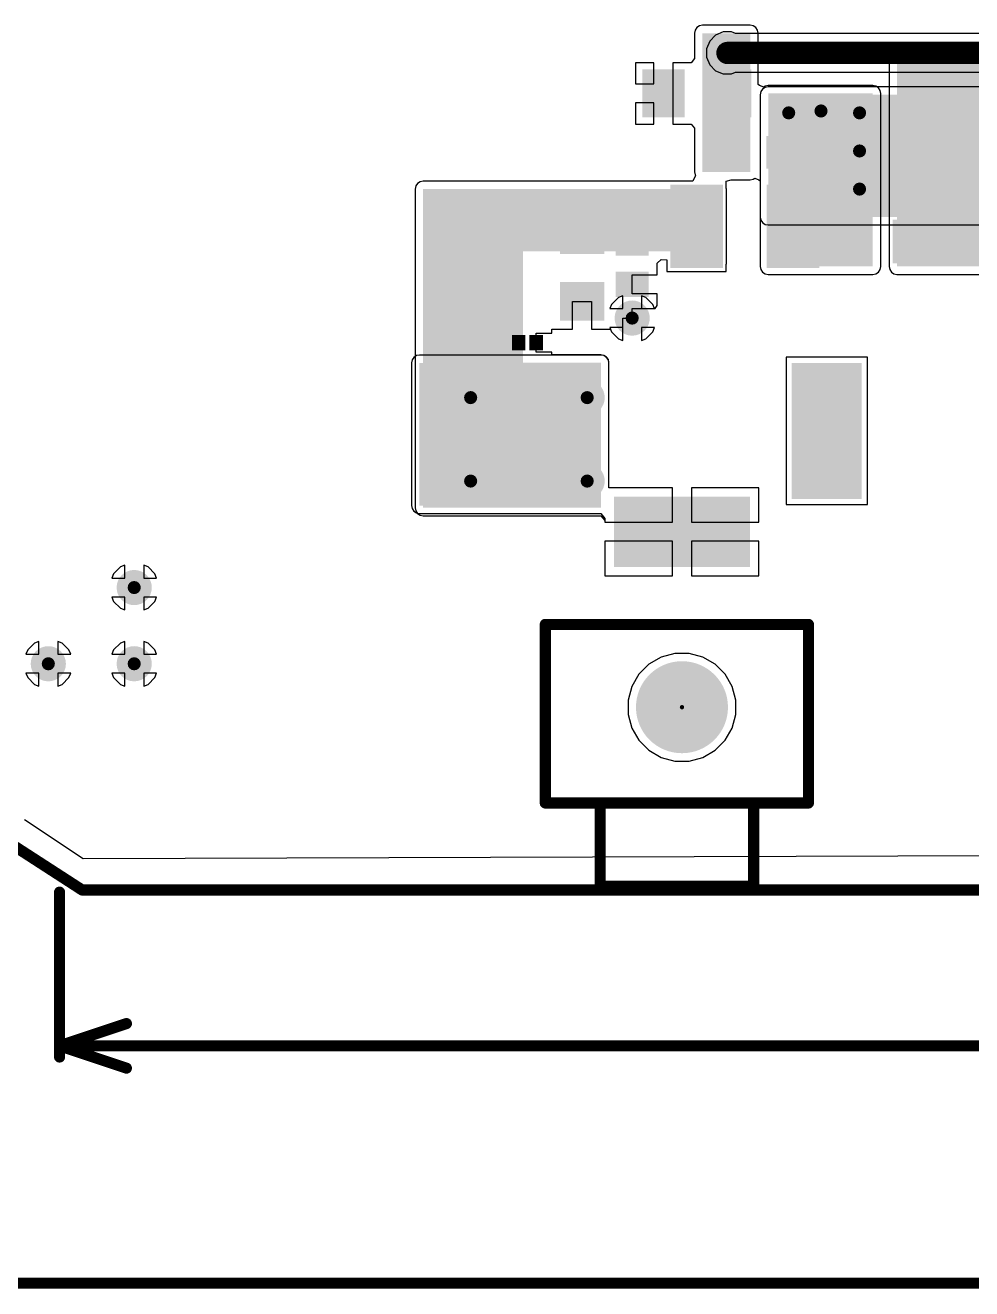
# Model space of a CAD drawing. Header units: millimetres. Extents: x -0.2 to 3.71, y -0.88 to 2.79.
# Drawn here: x 0.256 to 1.106, y -0.85 to 0.284 of the extents above; entities that cross this region are included whole.
import ezdxf

# ---------------------------------------------------------------- set-up
doc = ezdxf.new("R2010")
doc.units = ezdxf.units.MM
doc.header["$MEASUREMENT"] = 0
for name, color, linetype in [('BottomLayer', 5, 'Continuous'), ('BottomPaste', 16, 'Continuous'), ('BottomSolder', 6, 'Continuous'), ('Mechanical1', 6, 'Continuous'), ('Mechanical2', 216, 'Continuous'), ('MultiLayer', 9, 'Continuous'), ('PadHoleLayer', 156, 'Continuous'), ('TopLayer', 1, 'Continuous'), ('TopSolder', 216, 'Continuous'), ('ViaHoleLayer', 16, 'Continuous')]:
    doc.layers.add(name, color=color, linetype=linetype)

# ---------------------------------------------------------------- blocks, each defined once
blk = doc.blocks.new('R___0603_B_21')
at = {"layer": 'BottomLayer'}
for points in [[(-0.045, -0.0175), (-0.045, 0.0175), (-0.015, 0.0175), (-0.015, -0.0175)], [(0.015, -0.0175), (0.015, 0.0175), (0.045, 0.0175), (0.045, -0.0175)]]:
    blk.add_hatch(color=5, dxfattribs=at).paths.add_polyline_path(points)
at = {"layer": 'BottomPaste'}
for points in [[(-0.045, -0.0175), (-0.045, 0.0175), (-0.015, 0.0175), (-0.015, -0.0175)], [(0.015, -0.0175), (0.015, 0.0175), (0.045, 0.0175), (0.045, -0.0175)]]:
    blk.add_hatch(color=16, dxfattribs=at).paths.add_polyline_path(points)
at = {"layer": 'BottomSolder'}
for points in [[(-0.049, -0.0215), (-0.049, 0.0215), (-0.011, 0.0215), (-0.011, -0.0215)], [(0.011, -0.0215), (0.011, 0.0215), (0.049, 0.0215), (0.049, -0.0215)]]:
    blk.add_hatch(color=6, dxfattribs=at).paths.add_polyline_path(points)
blk = doc.blocks.new('R___0402_B_23')
at = {"layer": 'BottomLayer'}
for points in [[(-0.0095, 0.0125), (-0.0095, -0.0125), (-0.0275, -0.0125), (-0.0275, 0.0125)], [(0.0275, 0.0125), (0.0275, -0.0125), (0.0095, -0.0125), (0.0095, 0.0125)]]:
    blk.add_hatch(color=5, dxfattribs=at).paths.add_polyline_path(points)
at = {"layer": 'BottomPaste'}
for points in [[(-0.0095, 0.0125), (-0.0095, -0.0125), (-0.0275, -0.0125), (-0.0275, 0.0125)], [(0.0275, 0.0125), (0.0275, -0.0125), (0.0095, -0.0125), (0.0095, 0.0125)]]:
    blk.add_hatch(color=16, dxfattribs=at).paths.add_polyline_path(points)
at = {"layer": 'BottomSolder'}
for points in [[(-0.0073, 0.0147), (-0.0073, -0.0147), (-0.0297, -0.0147), (-0.0297, 0.0147)], [(0.0297, 0.0147), (0.0297, -0.0147), (0.0073, -0.0147), (0.0073, 0.0147)]]:
    blk.add_hatch(color=6, dxfattribs=at).paths.add_polyline_path(points)
blk = doc.blocks.new('DC_0360_2_5_B_37')
at = {"layer": 'BottomLayer'}
for points in [[(0.0315, 0.1004), (0.0315, 0.1594), (0.1496, 0.1594), (0.1496, 0.1004)], [(-0.0295, 0.0591), (0.0295, 0.0591), (0.0295, -0.0591), (-0.0295, -0.0591)], [(0.1496, -0.1004), (0.1496, -0.1594), (0.0315, -0.1594), (0.0315, -0.1004)]]:
    blk.add_hatch(color=5, dxfattribs=at).paths.add_polyline_path(points)
at = {"layer": 'BottomSolder'}
for points in [[(0.0295, 0.0984), (0.0295, 0.1614), (0.1516, 0.1614), (0.1516, 0.0984)], [(-0.0315, 0.061), (0.0315, 0.061), (0.0315, -0.061), (-0.0315, -0.061)], [(0.1516, -0.0984), (0.1516, -0.1614), (0.0295, -0.1614), (0.0295, -0.0984)]]:
    blk.add_hatch(color=6, dxfattribs=at).paths.add_polyline_path(points)
h = blk.add_hatch(color=6, dxfattribs=at)
edge = h.paths.add_edge_path()
edge.add_arc((-0.1575, 0), 0.00197, 0, 360)
at = {"layer": 'MultiLayer'}
for points in [[(0.0315, 0.1004), (0.0315, 0.1594), (0.1496, 0.1594), (0.1496, 0.1004)], [(-0.0295, 0.0591), (0.0295, 0.0591), (0.0295, -0.0591), (-0.0295, -0.0591)], [(0.1496, -0.1004), (0.1496, -0.1594), (0.0315, -0.1594), (0.0315, -0.1004)]]:
    blk.add_hatch(color=9, dxfattribs=at).paths.add_polyline_path(points)
at = {"layer": 'PadHoleLayer'}
h = blk.add_hatch(color=156, dxfattribs=at)
edge = h.paths.add_edge_path()
edge.add_arc((0.1142, 0.1299), 0.0197, 270, 450)
edge.add_line((0.1142, 0.1496), (0.0669, 0.1496))
edge.add_arc((0.0669, 0.1299), 0.0197, 90, 270)
edge.add_line((0.0669, 0.1102), (0.1142, 0.1102))
h = blk.add_hatch(color=156, dxfattribs=at)
edge = h.paths.add_edge_path()
edge.add_arc((-0.1575, 0), 0.0413, 0, 360)
h = blk.add_hatch(color=156, dxfattribs=at)
edge = h.paths.add_edge_path()
edge.add_arc((0.1142, -0.1299), 0.0197, 270, 450)
edge.add_line((0.1142, -0.1102), (0.0669, -0.1102))
edge.add_arc((0.0669, -0.1299), 0.0197, 90, 270)
edge.add_line((0.0669, -0.1496), (0.1142, -0.1496))
at = {"layer": 'TopLayer'}
for points in [[(0.0315, 0.1004), (0.0315, 0.1594), (0.1496, 0.1594), (0.1496, 0.1004)], [(-0.0295, 0.0591), (0.0295, 0.0591), (0.0295, -0.0591), (-0.0295, -0.0591)], [(0.1496, -0.1004), (0.1496, -0.1594), (0.0315, -0.1594), (0.0315, -0.1004)]]:
    blk.add_hatch(color=1, dxfattribs=at).paths.add_polyline_path(points)
at = {"layer": 'TopSolder'}
for points in [[(0.0295, 0.0984), (0.0295, 0.1614), (0.1516, 0.1614), (0.1516, 0.0984)], [(-0.0315, 0.061), (0.0315, 0.061), (0.0315, -0.061), (-0.0315, -0.061)], [(0.1516, -0.0984), (0.1516, -0.1614), (0.0295, -0.1614), (0.0295, -0.0984)]]:
    blk.add_hatch(color=216, dxfattribs=at).paths.add_polyline_path(points)
h = blk.add_hatch(color=216, dxfattribs=at)
edge = h.paths.add_edge_path()
edge.add_arc((-0.1575, 0), 0.00197, 0, 360)
blk = doc.blocks.new('IND_0603__1608_M_______B_38')
at = {"layer": 'BottomLayer'}
for points in [[(-0.0394, 0.0157), (-0.0157, 0.0157), (-0.0157, -0.0157), (-0.0394, -0.0157)], [(0.0157, 0.0157), (0.0394, 0.0157), (0.0394, -0.0157), (0.0157, -0.0157)]]:
    blk.add_hatch(color=5, dxfattribs=at).paths.add_polyline_path(points)
at = {"layer": 'BottomPaste'}
for points in [[(-0.0394, 0.0157), (-0.0157, 0.0157), (-0.0157, -0.0157), (-0.0394, -0.0157)], [(0.0157, 0.0157), (0.0394, 0.0157), (0.0394, -0.0157), (0.0157, -0.0157)]]:
    blk.add_hatch(color=16, dxfattribs=at).paths.add_polyline_path(points)
at = {"layer": 'BottomSolder'}
for points in [[(-0.0434, 0.0197), (-0.0117, 0.0197), (-0.0117, -0.0197), (-0.0434, -0.0197)], [(0.0117, 0.0197), (0.0434, 0.0197), (0.0434, -0.0197), (0.0117, -0.0197)]]:
    blk.add_hatch(color=6, dxfattribs=at).paths.add_polyline_path(points)
blk = doc.blocks.new('F____0805_B_39')
at = {"layer": 'BottomLayer'}
for points in [[(-0.0236, -0.0335), (-0.063, -0.0335), (-0.063, 0.0335), (-0.0236, 0.0335)], [(0.063, -0.0335), (0.0236, -0.0335), (0.0236, 0.0335), (0.063, 0.0335)]]:
    blk.add_hatch(color=5, dxfattribs=at).paths.add_polyline_path(points)
at = {"layer": 'BottomPaste'}
for points in [[(-0.0236, -0.0335), (-0.063, -0.0335), (-0.063, 0.0335), (-0.0236, 0.0335)], [(0.063, -0.0335), (0.0236, -0.0335), (0.0236, 0.0335), (0.063, 0.0335)]]:
    blk.add_hatch(color=16, dxfattribs=at).paths.add_polyline_path(points)
at = {"layer": 'BottomSolder'}
for points in [[(-0.0196, -0.0375), (-0.067, -0.0375), (-0.067, 0.0375), (-0.0196, 0.0375)], [(0.067, -0.0375), (0.0196, -0.0375), (0.0196, 0.0375), (0.067, 0.0375)]]:
    blk.add_hatch(color=6, dxfattribs=at).paths.add_polyline_path(points)
blk = doc.blocks.new('DSN0603_2_B_41')
at = {"layer": 'BottomLayer'}
for points in [[(-0.0118, 0.0047), (-0.0039, 0.0047), (-0.0039, -0.0047), (-0.0118, -0.0047)], [(0.0039, 0.0047), (0.0118, 0.0047), (0.0118, -0.0047), (0.0039, -0.0047)]]:
    blk.add_hatch(color=5, dxfattribs=at).paths.add_polyline_path(points)
at = {"layer": 'BottomPaste'}
for points in [[(-0.0118, 0.0047), (-0.0039, 0.0047), (-0.0039, -0.0047), (-0.0118, -0.0047)], [(0.0039, 0.0047), (0.0118, 0.0047), (0.0118, -0.0047), (0.0039, -0.0047)]]:
    blk.add_hatch(color=16, dxfattribs=at).paths.add_polyline_path(points)
at = {"layer": 'BottomSolder'}
for points in [[(-0.014, 0.0069), (-0.0018, 0.0069), (-0.0018, -0.0069), (-0.014, -0.0069)], [(0.0018, 0.0069), (0.014, 0.0069), (0.014, -0.0069), (0.0018, -0.0069)]]:
    blk.add_hatch(color=6, dxfattribs=at).paths.add_polyline_path(points)
blk = doc.blocks.new('C___0402_B_57')
at = {"layer": 'BottomLayer'}
for points in [[(-0.0095, 0.0125), (-0.0095, -0.0125), (-0.0275, -0.0125), (-0.0275, 0.0125)], [(0.0275, 0.0125), (0.0275, -0.0125), (0.0095, -0.0125), (0.0095, 0.0125)]]:
    blk.add_hatch(color=5, dxfattribs=at).paths.add_polyline_path(points)
at = {"layer": 'BottomPaste'}
for points in [[(-0.0095, 0.0125), (-0.0095, -0.0125), (-0.0275, -0.0125), (-0.0275, 0.0125)], [(0.0275, 0.0125), (0.0275, -0.0125), (0.0095, -0.0125), (0.0095, 0.0125)]]:
    blk.add_hatch(color=16, dxfattribs=at).paths.add_polyline_path(points)
at = {"layer": 'BottomSolder'}
for points in [[(-0.0071, 0.0149), (-0.0071, -0.0149), (-0.0299, -0.0149), (-0.0299, 0.0149)], [(0.0299, 0.0149), (0.0299, -0.0149), (0.0071, -0.0149), (0.0071, 0.0149)]]:
    blk.add_hatch(color=6, dxfattribs=at).paths.add_polyline_path(points)
blk = doc.blocks.new('C___0603_B_59')
at = {"layer": 'BottomLayer'}
for points in [[(-0.045, -0.0175), (-0.045, 0.0175), (-0.015, 0.0175), (-0.015, -0.0175)], [(0.015, -0.0175), (0.015, 0.0175), (0.045, 0.0175), (0.045, -0.0175)]]:
    blk.add_hatch(color=5, dxfattribs=at).paths.add_polyline_path(points)
at = {"layer": 'BottomPaste'}
for points in [[(-0.045, -0.0175), (-0.045, 0.0175), (-0.015, 0.0175), (-0.015, -0.0175)], [(0.015, -0.0175), (0.015, 0.0175), (0.045, 0.0175), (0.045, -0.0175)]]:
    blk.add_hatch(color=16, dxfattribs=at).paths.add_polyline_path(points)
at = {"layer": 'BottomSolder'}
for points in [[(-0.0474, -0.0199), (-0.0474, 0.0199), (-0.0126, 0.0199), (-0.0126, -0.0199)], [(0.0126, -0.0199), (0.0126, 0.0199), (0.0474, 0.0199), (0.0474, -0.0199)]]:
    blk.add_hatch(color=6, dxfattribs=at).paths.add_polyline_path(points)

msp = doc.modelspace()

# ---------------------------------------------------------------- hatches: boundary and pattern name
at = {"layer": 'BottomLayer'}
for points in [[(0.907, 0.1525), (0.907, 0.277), (0.864, 0.277), (0.864, 0.1525)], [(1.0387, 0.0676), (1.7488, 0.0676), (1.7488, 0.2593), (1.0387, 0.2593)], [(0.9231, 0.0676), (1.017, 0.0676), (1.017, 0.223), (0.9231, 0.223)], [(0.6133, -0.1265), (0.703, -0.1265), (0.703, 0.1371), (0.6133, 0.1371)], [(0.6213, 0.0813), (0.8785, 0.0813), (0.8785, 0.1371), (0.6213, 0.1371)], [(0.8391, 0.0702), (0.8785, 0.0702), (0.8785, 0.1371), (0.8391, 0.1371)], [(0.6133, -0.149), (0.773, -0.149), (0.773, -0.0187), (0.6133, -0.0187)], [(0.6213, -0.1265), (0.7395, -0.1265), (0.7395, -0.0477), (0.6213, -0.0477)]]:
    msp.add_hatch(color=5, dxfattribs=at).paths.add_polyline_path(points)
h = msp.add_hatch(color=5, dxfattribs=at)
edge = h.paths.add_edge_path()
edge.add_arc((0.8865, 0.2593), 0.0118, 0, 360)
h = msp.add_hatch(color=5, dxfattribs=at)
edge = h.paths.add_edge_path()
edge.add_arc((0.9415, 0.2055), 0.0118, 0, 360)
h = msp.add_hatch(color=5, dxfattribs=at)
edge = h.paths.add_edge_path()
edge.add_arc((0.9705, 0.2072), 0.0118, 0, 360)
h = msp.add_hatch(color=5, dxfattribs=at)
edge = h.paths.add_edge_path()
edge.add_arc((1.0051, 0.2055), 0.0118, 0, 360)
h = msp.add_hatch(color=5, dxfattribs=at)
edge = h.paths.add_edge_path()
edge.add_arc((1.0051, 0.1713), 0.0118, 0, 360)
h = msp.add_hatch(color=5, dxfattribs=at)
edge = h.paths.add_edge_path()
edge.add_arc((1.0051, 0.1371), 0.0118, 0, 360)
h = msp.add_hatch(color=5, dxfattribs=at)
edge = h.paths.add_edge_path()
edge.add_arc((0.801, 0.0213), 0.0118, 0, 360)
h = msp.add_hatch(color=5, dxfattribs=at)
edge = h.paths.add_edge_path()
edge.add_arc((0.656, -0.0501), 0.0118, 0, 360)
h = msp.add_hatch(color=5, dxfattribs=at)
edge = h.paths.add_edge_path()
edge.add_arc((0.7606, -0.0501), 0.0118, 0, 360)
h = msp.add_hatch(color=5, dxfattribs=at)
edge = h.paths.add_edge_path()
edge.add_arc((0.656, -0.125), 0.0118, 0, 360)
h = msp.add_hatch(color=5, dxfattribs=at)
edge = h.paths.add_edge_path()
edge.add_arc((0.7606, -0.125), 0.0118, 0, 360)
h = msp.add_hatch(color=5, dxfattribs=at)
edge = h.paths.add_edge_path()
edge.add_arc((0.354, -0.2206), 0.0118, 0, 360)
h = msp.add_hatch(color=5, dxfattribs=at)
edge = h.paths.add_edge_path()
edge.add_arc((0.2769, -0.289), 0.0118, 0, 360)
h = msp.add_hatch(color=5, dxfattribs=at)
edge = h.paths.add_edge_path()
edge.add_arc((0.354, -0.289), 0.0118, 0, 360)
at = {"layer": 'BottomSolder'}
h = msp.add_hatch(color=6, dxfattribs=at)
edge = h.paths.add_edge_path()
edge.add_arc((0.8865, 0.2593), 0.0158, 0, 360)
h = msp.add_hatch(color=6, dxfattribs=at)
edge = h.paths.add_edge_path()
edge.add_arc((0.9415, 0.2055), 0.0158, 0, 360)
h = msp.add_hatch(color=6, dxfattribs=at)
edge = h.paths.add_edge_path()
edge.add_arc((0.9705, 0.2072), 0.0158, 0, 360)
h = msp.add_hatch(color=6, dxfattribs=at)
edge = h.paths.add_edge_path()
edge.add_arc((1.0051, 0.2055), 0.0158, 0, 360)
h = msp.add_hatch(color=6, dxfattribs=at)
edge = h.paths.add_edge_path()
edge.add_arc((1.0051, 0.1713), 0.0158, 0, 360)
h = msp.add_hatch(color=6, dxfattribs=at)
edge = h.paths.add_edge_path()
edge.add_arc((1.0051, 0.1371), 0.0158, 0, 360)
h = msp.add_hatch(color=6, dxfattribs=at)
edge = h.paths.add_edge_path()
edge.add_arc((0.801, 0.0213), 0.0158, 0, 360)
h = msp.add_hatch(color=6, dxfattribs=at)
edge = h.paths.add_edge_path()
edge.add_arc((0.656, -0.0501), 0.0158, 0, 360)
h = msp.add_hatch(color=6, dxfattribs=at)
edge = h.paths.add_edge_path()
edge.add_arc((0.7606, -0.0501), 0.0158, 0, 360)
h = msp.add_hatch(color=6, dxfattribs=at)
edge = h.paths.add_edge_path()
edge.add_arc((0.656, -0.125), 0.0158, 0, 360)
h = msp.add_hatch(color=6, dxfattribs=at)
edge = h.paths.add_edge_path()
edge.add_arc((0.7606, -0.125), 0.0158, 0, 360)
h = msp.add_hatch(color=6, dxfattribs=at)
edge = h.paths.add_edge_path()
edge.add_arc((0.354, -0.2206), 0.0158, 0, 360)
h = msp.add_hatch(color=6, dxfattribs=at)
edge = h.paths.add_edge_path()
edge.add_arc((0.2769, -0.289), 0.0158, 0, 360)
h = msp.add_hatch(color=6, dxfattribs=at)
edge = h.paths.add_edge_path()
edge.add_arc((0.354, -0.289), 0.0158, 0, 360)
at = {"layer": 'TopLayer'}
h = msp.add_hatch(color=1, dxfattribs=at)
edge = h.paths.add_edge_path()
edge.add_arc((0.8865, 0.2593), 0.0118, 0, 360)
for points in [[(0.9231, 0.112), (2.521, 0.112), (2.521, 0.2218), (0.9231, 0.2218)], [(0.61, -0.147), (0.773, -0.147), (0.773, -0.019), (0.61, -0.019)]]:
    msp.add_hatch(color=1, dxfattribs=at).paths.add_polyline_path(points)
h = msp.add_hatch(color=1, dxfattribs=at)
edge = h.paths.add_edge_path()
edge.add_arc((0.9415, 0.2055), 0.0118, 0, 360)
h = msp.add_hatch(color=1, dxfattribs=at)
edge = h.paths.add_edge_path()
edge.add_arc((0.9705, 0.2072), 0.0118, 0, 360)
h = msp.add_hatch(color=1, dxfattribs=at)
edge = h.paths.add_edge_path()
edge.add_arc((1.0051, 0.2055), 0.0118, 0, 360)
h = msp.add_hatch(color=1, dxfattribs=at)
edge = h.paths.add_edge_path()
edge.add_arc((1.0051, 0.1713), 0.0118, 0, 360)
h = msp.add_hatch(color=1, dxfattribs=at)
edge = h.paths.add_edge_path()
edge.add_arc((1.0051, 0.1371), 0.0118, 0, 360)
h = msp.add_hatch(color=1, dxfattribs=at)
edge = h.paths.add_edge_path()
edge.add_arc((0.801, 0.0213), 0.0118, 0, 360)
h = msp.add_hatch(color=1, dxfattribs=at)
edge = h.paths.add_edge_path()
edge.add_arc((0.656, -0.0501), 0.0118, 0, 360)
h = msp.add_hatch(color=1, dxfattribs=at)
edge = h.paths.add_edge_path()
edge.add_arc((0.7606, -0.0501), 0.0118, 0, 360)
h = msp.add_hatch(color=1, dxfattribs=at)
edge = h.paths.add_edge_path()
edge.add_arc((0.656, -0.125), 0.0118, 0, 360)
h = msp.add_hatch(color=1, dxfattribs=at)
edge = h.paths.add_edge_path()
edge.add_arc((0.7606, -0.125), 0.0118, 0, 360)
h = msp.add_hatch(color=1, dxfattribs=at)
edge = h.paths.add_edge_path()
edge.add_arc((0.354, -0.2206), 0.0118, 0, 360)
h = msp.add_hatch(color=1, dxfattribs=at)
edge = h.paths.add_edge_path()
edge.add_arc((0.2769, -0.289), 0.0118, 0, 360)
h = msp.add_hatch(color=1, dxfattribs=at)
edge = h.paths.add_edge_path()
edge.add_arc((0.354, -0.289), 0.0118, 0, 360)
at = {"layer": 'TopSolder'}
h = msp.add_hatch(color=216, dxfattribs=at)
edge = h.paths.add_edge_path()
edge.add_arc((0.8865, 0.2593), 0.0158, 0, 360)
h = msp.add_hatch(color=216, dxfattribs=at)
edge = h.paths.add_edge_path()
edge.add_arc((0.9415, 0.2055), 0.0158, 0, 360)
h = msp.add_hatch(color=216, dxfattribs=at)
edge = h.paths.add_edge_path()
edge.add_arc((0.9705, 0.2072), 0.0158, 0, 360)
h = msp.add_hatch(color=216, dxfattribs=at)
edge = h.paths.add_edge_path()
edge.add_arc((1.0051, 0.2055), 0.0158, 0, 360)
h = msp.add_hatch(color=216, dxfattribs=at)
edge = h.paths.add_edge_path()
edge.add_arc((1.0051, 0.1713), 0.0158, 0, 360)
h = msp.add_hatch(color=216, dxfattribs=at)
edge = h.paths.add_edge_path()
edge.add_arc((1.0051, 0.1371), 0.0158, 0, 360)
h = msp.add_hatch(color=216, dxfattribs=at)
edge = h.paths.add_edge_path()
edge.add_arc((0.801, 0.0213), 0.0158, 0, 360)
h = msp.add_hatch(color=216, dxfattribs=at)
edge = h.paths.add_edge_path()
edge.add_arc((0.656, -0.0501), 0.0158, 0, 360)
h = msp.add_hatch(color=216, dxfattribs=at)
edge = h.paths.add_edge_path()
edge.add_arc((0.7606, -0.0501), 0.0158, 0, 360)
h = msp.add_hatch(color=216, dxfattribs=at)
edge = h.paths.add_edge_path()
edge.add_arc((0.656, -0.125), 0.0158, 0, 360)
h = msp.add_hatch(color=216, dxfattribs=at)
edge = h.paths.add_edge_path()
edge.add_arc((0.7606, -0.125), 0.0158, 0, 360)
h = msp.add_hatch(color=216, dxfattribs=at)
edge = h.paths.add_edge_path()
edge.add_arc((0.354, -0.2206), 0.0158, 0, 360)
h = msp.add_hatch(color=216, dxfattribs=at)
edge = h.paths.add_edge_path()
edge.add_arc((0.2769, -0.289), 0.0158, 0, 360)
h = msp.add_hatch(color=216, dxfattribs=at)
edge = h.paths.add_edge_path()
edge.add_arc((0.354, -0.289), 0.0158, 0, 360)
at = {"layer": 'ViaHoleLayer'}
h = msp.add_hatch(color=16, dxfattribs=at)
edge = h.paths.add_edge_path()
edge.add_arc((0.8865, 0.2593), 0.00591, 0, 360)
h = msp.add_hatch(color=16, dxfattribs=at)
edge = h.paths.add_edge_path()
edge.add_arc((0.9415, 0.2055), 0.00591, 0, 360)
h = msp.add_hatch(color=16, dxfattribs=at)
edge = h.paths.add_edge_path()
edge.add_arc((0.9705, 0.2072), 0.00591, 0, 360)
h = msp.add_hatch(color=16, dxfattribs=at)
edge = h.paths.add_edge_path()
edge.add_arc((1.0051, 0.2055), 0.00591, 0, 360)
h = msp.add_hatch(color=16, dxfattribs=at)
edge = h.paths.add_edge_path()
edge.add_arc((1.0051, 0.1713), 0.00591, 0, 360)
h = msp.add_hatch(color=16, dxfattribs=at)
edge = h.paths.add_edge_path()
edge.add_arc((1.0051, 0.1371), 0.00591, 0, 360)
h = msp.add_hatch(color=16, dxfattribs=at)
edge = h.paths.add_edge_path()
edge.add_arc((0.801, 0.0213), 0.00591, 0, 360)
h = msp.add_hatch(color=16, dxfattribs=at)
edge = h.paths.add_edge_path()
edge.add_arc((0.656, -0.0501), 0.00591, 0, 360)
h = msp.add_hatch(color=16, dxfattribs=at)
edge = h.paths.add_edge_path()
edge.add_arc((0.7606, -0.0501), 0.00591, 0, 360)
h = msp.add_hatch(color=16, dxfattribs=at)
edge = h.paths.add_edge_path()
edge.add_arc((0.656, -0.125), 0.00591, 0, 360)
h = msp.add_hatch(color=16, dxfattribs=at)
edge = h.paths.add_edge_path()
edge.add_arc((0.7606, -0.125), 0.00591, 0, 360)
h = msp.add_hatch(color=16, dxfattribs=at)
edge = h.paths.add_edge_path()
edge.add_arc((0.354, -0.2206), 0.00591, 0, 360)
h = msp.add_hatch(color=16, dxfattribs=at)
edge = h.paths.add_edge_path()
edge.add_arc((0.2769, -0.289), 0.00591, 0, 360)
h = msp.add_hatch(color=16, dxfattribs=at)
edge = h.paths.add_edge_path()
edge.add_arc((0.354, -0.289), 0.00591, 0, 360)

# ---------------------------------------------------------------- linework, layer by layer
at = {"layer": 'BottomLayer'}
for p, q in [((0.8613, 0.2836), (0.859, 0.282)), ((0.864, 0.2841), (0.8613, 0.2836)), ((0.907, 0.2841), (0.864, 0.2841)), ((0.9097, 0.2836), (0.907, 0.2841)), ((0.912, 0.282), (0.9097, 0.2836)), ((0.8574, 0.2797), (0.8569, 0.277)), ((0.8569, 0.277), (0.8569, 0.2543)), ((0.859, 0.282), (0.8574, 0.2797)), ((0.9136, 0.2797), (0.912, 0.282)), ((0.9141, 0.277), (0.9136, 0.2797)), ((0.9141, 0.231), (0.9141, 0.277)), ((1.0322, 0.262), (1.0316, 0.2593)), ((1.0337, 0.2643), (1.0322, 0.262)), ((1.036, 0.2658), (1.0337, 0.2643)), ((1.0387, 0.2664), (1.036, 0.2658)), ((1.4038, 0.2664), (1.0387, 0.2664)), ((0.8205, 0.2505), (0.804, 0.2505)), ((0.804, 0.2505), (0.804, 0.2315)), ((0.8205, 0.2315), (0.8205, 0.2505)), ((0.8519, 0.2505), (0.8375, 0.2505)), ((0.8375, 0.2505), (0.8375, 0.223)), ((0.854, 0.2505), (0.8519, 0.2505)), ((0.8569, 0.2543), (0.854, 0.2505)), ((1.0316, 0.2593), (1.0316, 0.0676)), ((0.804, 0.2315), (0.8205, 0.2315)), ((0.9154, 0.23), (0.9141, 0.231)), ((0.9191, 0.2287), (0.9154, 0.23)), ((0.9204, 0.2296), (0.9191, 0.2287)), ((0.9231, 0.2301), (0.9204, 0.2296)), ((1.017, 0.2301), (0.9231, 0.2301)), ((1.0197, 0.2296), (1.017, 0.2301)), ((1.022, 0.228), (1.0197, 0.2296)), ((1.0236, 0.2257), (1.022, 0.228)), ((0.8375, 0.223), (0.8375, 0.1955)), ((1.0241, 0.223), (1.0236, 0.2257)), ((1.0241, 0.0676), (1.0241, 0.223)), ((0.8205, 0.2145), (0.804, 0.2145)), ((0.804, 0.2145), (0.804, 0.1955)), ((0.8205, 0.1955), (0.8205, 0.2145)), ((0.804, 0.1955), (0.8205, 0.1955)), ((0.8375, 0.1955), (0.8519, 0.1955)), ((0.8519, 0.1955), (0.854, 0.1955)), ((0.854, 0.1955), (0.8569, 0.1917)), ((0.8569, 0.1917), (0.8569, 0.1525)), ((0.8577, 0.1493), (0.8554, 0.1443)), ((0.8569, 0.1525), (0.8574, 0.1498)), ((0.8574, 0.1498), (0.8577, 0.1493)), ((0.6068, 0.1399), (0.6062, 0.1371)), ((0.6062, 0.1371), (0.6062, -0.0187)), ((0.6083, 0.1422), (0.6068, 0.1399)), ((0.6106, 0.1437), (0.6083, 0.1422)), ((0.6133, 0.1443), (0.6106, 0.1437)), ((0.8554, 0.1443), (0.6133, 0.1443)), ((0.8855, 0.1441), (0.89, 0.1454)), ((0.8855, 0.1378), (0.8855, 0.1441)), ((0.8856, 0.1371), (0.8855, 0.1378)), ((0.8856, 0.0702), (0.8856, 0.1371)), ((0.89, 0.1454), (0.907, 0.1454)), ((0.907, 0.1454), (0.9097, 0.1459)), ((0.9097, 0.1459), (0.911, 0.1468)), ((0.911, 0.1468), (0.9147, 0.1455)), ((0.9147, 0.1455), (0.916, 0.1445)), ((0.916, 0.1445), (0.916, 0.0676)), ((0.8235, 0.0706), (0.8271, 0.074)), ((0.8235, 0.0602), (0.8235, 0.0706)), ((0.8271, 0.074), (0.832, 0.0737)), ((0.832, 0.0737), (0.832, 0.0702)), ((0.832, 0.0702), (0.8321, 0.0695)), ((0.8321, 0.0695), (0.8321, 0.0632)), ((0.8855, 0.0695), (0.8856, 0.0702)), ((0.8855, 0.0632), (0.8855, 0.0695)), ((0.801, 0.0432), (0.801, 0.0602)), ((0.801, 0.0602), (0.8235, 0.0602)), ((0.8321, 0.0632), (0.8384, 0.0632)), ((0.8384, 0.0632), (0.8391, 0.0631)), ((0.8391, 0.0631), (0.8785, 0.0631)), ((0.8785, 0.0631), (0.8792, 0.0632)), ((0.8792, 0.0632), (0.8855, 0.0632)), ((0.916, 0.0676), (0.9165, 0.0649)), ((0.9165, 0.0649), (0.9181, 0.0626)), ((0.9181, 0.0626), (0.9204, 0.061)), ((0.9204, 0.061), (0.9231, 0.0605)), ((0.9231, 0.0605), (1.017, 0.0605)), ((1.017, 0.0605), (1.0197, 0.061)), ((1.0197, 0.061), (1.022, 0.0626)), ((1.022, 0.0626), (1.0236, 0.0649)), ((1.0236, 0.0649), (1.0241, 0.0676)), ((1.0316, 0.0676), (1.0322, 0.0649)), ((1.0322, 0.0649), (1.0337, 0.0626)), ((1.0337, 0.0626), (1.036, 0.061)), ((1.036, 0.061), (1.0387, 0.0605)), ((1.0387, 0.0605), (1.6269, 0.0605)), ((0.7475, 0.0113), (0.7475, 0.0363)), ((0.7475, 0.0363), (0.7645, 0.0363)), ((0.7645, 0.0363), (0.7645, 0.0113)), ((0.8235, 0.0432), (0.801, 0.0432)), ((0.8235, 0.0327), (0.8235, 0.0432)), ((0.801, 0.0213), (0.801, 0.0298)), ((0.801, 0.0298), (0.8215, 0.0298)), ((0.8215, 0.0298), (0.8235, 0.0327)), ((0.8235, 0.0327), (0.8235, 0.0327)), ((0.7925, 0.0012), (0.7925, 0.0213)), ((0.7925, 0.0213), (0.801, 0.0213)), ((0.8211, 0.0128), (0.8095, 0.0128)), ((0.8095, 0.0128), (0.8095, 0.0012)), ((0.8195, 0.0089), (0.8211, 0.0128)), ((0.7148, -0.0092), (0.7148, 0.0078)), ((0.7148, 0.0078), (0.7288, 0.0078)), ((0.7288, 0.0091), (0.7288, 0.0113)), ((0.7288, 0.0113), (0.7323, 0.0113)), ((0.7288, 0.0078), (0.7288, 0.0091)), ((0.7323, 0.0113), (0.7475, 0.0113)), ((0.7645, 0.0113), (0.7815, 0.0113)), ((0.7815, 0.0113), (0.7825, 0.0089)), ((0.7825, 0.0089), (0.7886, 0.0028)), ((0.7886, 0.0028), (0.7925, 0.0012)), ((0.8095, 0.0012), (0.8134, 0.0028)), ((0.8134, 0.0028), (0.8195, 0.0089)), ((0.7288, -0.0092), (0.7148, -0.0092)), ((0.7288, -0.0116), (0.7288, -0.0092)), ((0.6062, -0.0187), (0.6062, -0.1265)), ((0.773, -0.0116), (0.7288, -0.0116)), ((0.7757, -0.0122), (0.773, -0.0116)), ((0.778, -0.0137), (0.7757, -0.0122)), ((0.7796, -0.016), (0.778, -0.0137)), ((0.7801, -0.0187), (0.7796, -0.016)), ((0.7801, -0.131), (0.7801, -0.0187)), ((1.0121, -0.0139), (0.9391, -0.0139)), ((0.9391, -0.0139), (0.9391, -0.146)), ((1.0121, -0.146), (1.0121, -0.0139)), ((0.6062, -0.1265), (0.6062, -0.149)), ((0.8372, -0.131), (0.7801, -0.131)), ((0.8372, -0.162), (0.8372, -0.131)), ((0.9148, -0.131), (0.8542, -0.131)), ((0.8542, -0.131), (0.8542, -0.162)), ((0.9148, -0.162), (0.9148, -0.131)), ((0.9391, -0.146), (1.0121, -0.146)), ((0.6062, -0.149), (0.6068, -0.1517)), ((0.6068, -0.1517), (0.6083, -0.154)), ((0.6083, -0.154), (0.6106, -0.1556)), ((0.6106, -0.1556), (0.6133, -0.1561)), ((0.6133, -0.1561), (0.773, -0.1561)), ((0.773, -0.1561), (0.7766, -0.1605)), ((0.7766, -0.1605), (0.7766, -0.162)), ((0.7766, -0.162), (0.8372, -0.162)), ((0.8542, -0.162), (0.9148, -0.162)), ((0.8372, -0.179), (0.7766, -0.179)), ((0.7766, -0.179), (0.7766, -0.21)), ((0.8372, -0.21), (0.8372, -0.179)), ((0.9148, -0.179), (0.8542, -0.179)), ((0.8542, -0.179), (0.8542, -0.21)), ((0.9148, -0.21), (0.9148, -0.179)), ((0.3416, -0.2021), (0.3355, -0.2082)), ((0.3455, -0.2005), (0.3416, -0.2021)), ((0.3455, -0.2121), (0.3455, -0.2005)), ((0.3664, -0.2021), (0.3625, -0.2005)), ((0.3625, -0.2005), (0.3625, -0.2121)), ((0.3725, -0.2082), (0.3664, -0.2021)), ((0.3355, -0.2082), (0.3339, -0.2121)), ((0.3339, -0.2121), (0.3455, -0.2121)), ((0.3625, -0.2121), (0.3741, -0.2121)), ((0.3741, -0.2121), (0.3725, -0.2082)), ((0.7766, -0.21), (0.8372, -0.21)), ((0.8542, -0.21), (0.9148, -0.21)), ((0.3455, -0.2291), (0.3339, -0.2291)), ((0.3339, -0.2291), (0.3355, -0.233)), ((0.3355, -0.233), (0.3416, -0.2391)), ((0.3455, -0.2407), (0.3455, -0.2291)), ((0.3741, -0.2291), (0.3625, -0.2291)), ((0.3625, -0.2291), (0.3625, -0.2407)), ((0.3664, -0.2391), (0.3725, -0.233)), ((0.3725, -0.233), (0.3741, -0.2291)), ((0.3416, -0.2391), (0.3455, -0.2407)), ((0.3625, -0.2407), (0.3664, -0.2391)), ((0.2645, -0.2705), (0.2584, -0.2766)), ((0.2684, -0.2689), (0.2645, -0.2705)), ((0.2684, -0.2805), (0.2684, -0.2689)), ((0.2892, -0.2705), (0.2854, -0.2689)), ((0.2854, -0.2689), (0.2854, -0.2805)), ((0.2954, -0.2766), (0.2892, -0.2705)), ((0.3416, -0.2705), (0.3355, -0.2766)), ((0.3455, -0.2689), (0.3416, -0.2705)), ((0.3455, -0.2805), (0.3455, -0.2689)), ((0.3664, -0.2705), (0.3625, -0.2689)), ((0.3625, -0.2689), (0.3625, -0.2805)), ((0.3725, -0.2766), (0.3664, -0.2705)), ((0.2584, -0.2766), (0.2568, -0.2805)), ((0.2568, -0.2805), (0.2684, -0.2805)), ((0.2854, -0.2805), (0.297, -0.2805)), ((0.297, -0.2805), (0.2954, -0.2766)), ((0.3355, -0.2766), (0.3339, -0.2805)), ((0.3339, -0.2805), (0.3455, -0.2805)), ((0.3625, -0.2805), (0.3741, -0.2805)), ((0.3741, -0.2805), (0.3725, -0.2766)), ((0.827, -0.283), (0.816, -0.2893)), ((0.8393, -0.2797), (0.827, -0.283)), ((0.8521, -0.2797), (0.8393, -0.2797)), ((0.8644, -0.283), (0.8521, -0.2797)), ((0.8754, -0.2893), (0.8644, -0.283)), ((0.816, -0.2893), (0.807, -0.2983)), ((0.8844, -0.2983), (0.8754, -0.2893)), ((0.2684, -0.2975), (0.2568, -0.2975)), ((0.2568, -0.2975), (0.2584, -0.3014)), ((0.2584, -0.3014), (0.2645, -0.3075)), ((0.2684, -0.3091), (0.2684, -0.2975)), ((0.297, -0.2975), (0.2854, -0.2975)), ((0.2854, -0.2975), (0.2854, -0.3091)), ((0.2892, -0.3075), (0.2954, -0.3014)), ((0.2954, -0.3014), (0.297, -0.2975)), ((0.3455, -0.2975), (0.3339, -0.2975)), ((0.3339, -0.2975), (0.3355, -0.3014)), ((0.3355, -0.3014), (0.3416, -0.3075)), ((0.3455, -0.3091), (0.3455, -0.2975)), ((0.3741, -0.2975), (0.3625, -0.2975)), ((0.3625, -0.2975), (0.3625, -0.3091)), ((0.3664, -0.3075), (0.3725, -0.3014)), ((0.3725, -0.3014), (0.3741, -0.2975)), ((0.807, -0.2983), (0.8007, -0.3093)), ((0.8907, -0.3093), (0.8844, -0.2983)), ((0.2645, -0.3075), (0.2684, -0.3091)), ((0.2854, -0.3091), (0.2892, -0.3075)), ((0.3416, -0.3075), (0.3455, -0.3091)), ((0.3625, -0.3091), (0.3664, -0.3075)), ((0.8007, -0.3093), (0.7974, -0.3216)), ((0.894, -0.3216), (0.8907, -0.3093)), ((0.7974, -0.3216), (0.7974, -0.3344)), ((0.894, -0.3344), (0.894, -0.3216)), ((0.7974, -0.3344), (0.8007, -0.3467)), ((0.8907, -0.3467), (0.894, -0.3344)), ((0.8007, -0.3467), (0.807, -0.3577)), ((0.8844, -0.3577), (0.8907, -0.3467)), ((0.807, -0.3577), (0.816, -0.3667)), ((0.8754, -0.3667), (0.8844, -0.3577)), ((0.816, -0.3667), (0.827, -0.373)), ((0.827, -0.373), (0.8393, -0.3763)), ((0.8521, -0.3763), (0.8644, -0.373)), ((0.8644, -0.373), (0.8754, -0.3667)), ((0.8393, -0.3763), (0.8521, -0.3763)), ((0.3081, -0.4641), (0.2556, -0.4292)), ((2.8413, -0.4562), (0.3081, -0.4641))]:
    msp.add_line(p, q, dxfattribs=at)
at = {"layer": 'Mechanical1', "const_width": 0.01}
for points in [[(0.723, -0.2537), (0.9592, -0.2537)], [(0.723, -0.414), (0.723, -0.2537)], [(0.9592, -0.414), (0.9592, -0.2537)], [(0.723, -0.414), (0.9592, -0.414)], [(0.7722, -0.4888), (0.7722, -0.414)], [(0.7722, -0.414), (0.91, -0.414)], [(0.91, -0.4888), (0.91, -0.414)], [(0.7722, -0.4888), (0.91, -0.4888)], [(0.287, -0.642), (0.287, -0.494)], [(0.287, -0.632), (0.347, -0.612)], [(0.287, -0.632), (1.3427, -0.632)], [(0.287, -0.632), (0.347, -0.652)], [(-0.1968, -0.845), (1.3479, -0.845)]]:
    msp.add_lwpolyline(points, dxfattribs=at)
at = {"layer": 'Mechanical1', "const_width": 0.005}
for points in [[(0.7205, -0.2537, 1), (0.7255, -0.2537, 1)], [(0.7205, -0.2537, 1), (0.7255, -0.2537, 1)], [(0.9567, -0.2537, 1), (0.9617, -0.2537, 1)], [(0.9567, -0.2537, 1), (0.9617, -0.2537, 1)], [(0.7205, -0.414, 1), (0.7255, -0.414, 1)], [(0.7205, -0.414, 1), (0.7255, -0.414, 1)], [(0.7697, -0.414, 1), (0.7747, -0.414, 1)], [(0.7697, -0.414, 1), (0.7747, -0.414, 1)], [(0.9075, -0.414, 1), (0.9125, -0.414, 1)], [(0.9075, -0.414, 1), (0.9125, -0.414, 1)], [(0.9567, -0.414, 1), (0.9617, -0.414, 1)], [(0.9567, -0.414, 1), (0.9617, -0.414, 1)], [(0.7697, -0.4888, 1), (0.7747, -0.4888, 1)], [(0.7697, -0.4888, 1), (0.7747, -0.4888, 1)], [(0.9075, -0.4888, 1), (0.9125, -0.4888, 1)], [(0.9075, -0.4888, 1), (0.9125, -0.4888, 1)], [(0.2845, -0.494, 1), (0.2895, -0.494, 1)], [(0.3445, -0.612, 1), (0.3495, -0.612, 1)], [(0.2845, -0.632, 1), (0.2895, -0.632, 1)], [(0.2845, -0.632, 1), (0.2895, -0.632, 1)], [(0.2845, -0.632, 1), (0.2895, -0.632, 1)], [(0.2845, -0.642, 1), (0.2895, -0.642, 1)], [(0.3445, -0.652, 1), (0.3495, -0.652, 1)]]:
    msp.add_lwpolyline(points, format="xyb", close=True, dxfattribs=at)
at = {"layer": 'Mechanical2', "const_width": 0.01}
msp.add_lwpolyline([(0.3073, -0.4921, -0.132866), (-0.1968, 0.0214)], format="xyb", dxfattribs=at)
msp.add_lwpolyline([(0.3073, -0.4921), (2.8423, -0.4921)], dxfattribs=at)
at = {"layer": 'Mechanical2', "const_width": 0.005}
msp.add_lwpolyline([(0.3048, -0.4921, 1), (0.3098, -0.4921, 1)], format="xyb", close=True, dxfattribs=at)
msp.add_lwpolyline([(0.3048, -0.4921, 1), (0.3098, -0.4921, 1)], format="xyb", close=True, dxfattribs=at)
at = {"layer": 'TopLayer'}
for p, q in [((0.8758, 0.2752), (0.8706, 0.2699)), ((0.8828, 0.2781), (0.8758, 0.2752)), ((0.8902, 0.2781), (0.8828, 0.2781)), ((0.8938, 0.2766), (0.8902, 0.2781)), ((2.1621, 0.2766), (0.8938, 0.2766)), ((0.8706, 0.2699), (0.8677, 0.263)), ((0.8677, 0.263), (0.8677, 0.2555)), ((0.8677, 0.2555), (0.8706, 0.2486)), ((0.8706, 0.2486), (0.8758, 0.2433)), ((0.8758, 0.2433), (0.8828, 0.2404)), ((0.8828, 0.2404), (0.8902, 0.2404)), ((0.8902, 0.2404), (0.8938, 0.2419)), ((0.8938, 0.2419), (2.1693, 0.2419)), ((0.9181, 0.2269), (0.9165, 0.2246)), ((0.9204, 0.2284), (0.9181, 0.2269)), ((0.9231, 0.229), (0.9204, 0.2284)), ((2.521, 0.229), (0.9231, 0.229)), ((0.9165, 0.2246), (0.916, 0.2218)), ((0.916, 0.2218), (0.916, 0.112)), ((0.916, 0.112), (0.9165, 0.1093)), ((0.9165, 0.1093), (0.9181, 0.107)), ((0.9181, 0.107), (0.9204, 0.1054)), ((0.9204, 0.1054), (0.9231, 0.1049)), ((0.9231, 0.1049), (2.521, 0.1049)), ((0.7886, 0.0397), (0.7825, 0.0336)), ((0.7925, 0.0413), (0.7886, 0.0397)), ((0.7925, 0.0298), (0.7925, 0.0413)), ((0.8134, 0.0397), (0.8095, 0.0413)), ((0.8095, 0.0413), (0.8095, 0.0298)), ((0.8195, 0.0336), (0.8134, 0.0397)), ((0.7825, 0.0336), (0.7809, 0.0298)), ((0.7809, 0.0298), (0.7925, 0.0298)), ((0.8095, 0.0298), (0.8211, 0.0298)), ((0.8211, 0.0298), (0.8195, 0.0336)), ((0.7925, 0.0128), (0.7809, 0.0128)), ((0.7809, 0.0128), (0.7825, 0.0089)), ((0.7925, 0.0012), (0.7925, 0.0128)), ((0.8211, 0.0128), (0.8095, 0.0128)), ((0.8095, 0.0128), (0.8095, 0.0012)), ((0.8195, 0.0089), (0.8211, 0.0128)), ((0.7825, 0.0089), (0.7886, 0.0028)), ((0.7886, 0.0028), (0.7925, 0.0012)), ((0.8095, 0.0012), (0.8134, 0.0028)), ((0.8134, 0.0028), (0.8195, 0.0089)), ((0.6034, -0.0163), (0.6029, -0.019)), ((0.6029, -0.019), (0.6029, -0.147)), ((0.605, -0.014), (0.6034, -0.0163)), ((0.6073, -0.0124), (0.605, -0.014)), ((0.61, -0.0119), (0.6073, -0.0124)), ((0.773, -0.0119), (0.61, -0.0119)), ((0.7757, -0.0124), (0.773, -0.0119)), ((0.778, -0.014), (0.7757, -0.0124)), ((0.7796, -0.0163), (0.778, -0.014)), ((0.7801, -0.019), (0.7796, -0.0163)), ((0.7801, -0.131), (0.7801, -0.019)), ((1.0121, -0.0139), (0.9391, -0.0139)), ((0.9391, -0.0139), (0.9391, -0.146)), ((1.0121, -0.146), (1.0121, -0.0139)), ((0.8372, -0.131), (0.7801, -0.131)), ((0.8372, -0.162), (0.8372, -0.131)), ((0.9148, -0.131), (0.8542, -0.131)), ((0.8542, -0.131), (0.8542, -0.162)), ((0.9148, -0.162), (0.9148, -0.131)), ((0.6029, -0.147), (0.6034, -0.1497)), ((0.9391, -0.146), (1.0121, -0.146)), ((0.6034, -0.1497), (0.605, -0.152)), ((0.605, -0.152), (0.6073, -0.1536)), ((0.6073, -0.1536), (0.61, -0.1541)), ((0.61, -0.1541), (0.773, -0.1541)), ((0.773, -0.1541), (0.7766, -0.1585)), ((0.7766, -0.1585), (0.7766, -0.162)), ((0.7766, -0.162), (0.8372, -0.162)), ((0.8542, -0.162), (0.9148, -0.162)), ((0.8372, -0.179), (0.7766, -0.179)), ((0.7766, -0.179), (0.7766, -0.21)), ((0.8372, -0.21), (0.8372, -0.179)), ((0.9148, -0.179), (0.8542, -0.179)), ((0.8542, -0.179), (0.8542, -0.21)), ((0.9148, -0.21), (0.9148, -0.179)), ((0.3416, -0.2021), (0.3355, -0.2082)), ((0.3455, -0.2005), (0.3416, -0.2021)), ((0.3455, -0.2121), (0.3455, -0.2005)), ((0.3664, -0.2021), (0.3625, -0.2005)), ((0.3625, -0.2005), (0.3625, -0.2121)), ((0.3725, -0.2082), (0.3664, -0.2021)), ((0.3355, -0.2082), (0.3339, -0.2121)), ((0.3339, -0.2121), (0.3455, -0.2121)), ((0.3625, -0.2121), (0.3741, -0.2121)), ((0.3741, -0.2121), (0.3725, -0.2082)), ((0.7766, -0.21), (0.8372, -0.21)), ((0.8542, -0.21), (0.9148, -0.21)), ((0.3455, -0.2291), (0.3339, -0.2291)), ((0.3339, -0.2291), (0.3355, -0.233)), ((0.3355, -0.233), (0.3416, -0.2391)), ((0.3455, -0.2407), (0.3455, -0.2291)), ((0.3741, -0.2291), (0.3625, -0.2291)), ((0.3625, -0.2291), (0.3625, -0.2407)), ((0.3664, -0.2391), (0.3725, -0.233)), ((0.3725, -0.233), (0.3741, -0.2291)), ((0.3416, -0.2391), (0.3455, -0.2407)), ((0.3625, -0.2407), (0.3664, -0.2391)), ((0.2645, -0.2705), (0.2584, -0.2766)), ((0.2684, -0.2689), (0.2645, -0.2705)), ((0.2684, -0.2805), (0.2684, -0.2689)), ((0.2892, -0.2705), (0.2854, -0.2689)), ((0.2854, -0.2689), (0.2854, -0.2805)), ((0.2954, -0.2766), (0.2892, -0.2705)), ((0.3416, -0.2705), (0.3355, -0.2766)), ((0.3455, -0.2689), (0.3416, -0.2705)), ((0.3455, -0.2805), (0.3455, -0.2689)), ((0.3664, -0.2705), (0.3625, -0.2689)), ((0.3625, -0.2689), (0.3625, -0.2805)), ((0.3725, -0.2766), (0.3664, -0.2705)), ((0.2584, -0.2766), (0.2568, -0.2805)), ((0.2568, -0.2805), (0.2684, -0.2805)), ((0.2854, -0.2805), (0.297, -0.2805)), ((0.297, -0.2805), (0.2954, -0.2766)), ((0.3355, -0.2766), (0.3339, -0.2805)), ((0.3339, -0.2805), (0.3455, -0.2805)), ((0.3625, -0.2805), (0.3741, -0.2805)), ((0.3741, -0.2805), (0.3725, -0.2766)), ((0.827, -0.283), (0.816, -0.2893)), ((0.8393, -0.2797), (0.827, -0.283)), ((0.8521, -0.2797), (0.8393, -0.2797)), ((0.8644, -0.283), (0.8521, -0.2797)), ((0.8754, -0.2893), (0.8644, -0.283)), ((0.816, -0.2893), (0.807, -0.2983)), ((0.8844, -0.2983), (0.8754, -0.2893)), ((0.2684, -0.2975), (0.2568, -0.2975)), ((0.2568, -0.2975), (0.2584, -0.3014)), ((0.2584, -0.3014), (0.2645, -0.3075)), ((0.2684, -0.3091), (0.2684, -0.2975)), ((0.297, -0.2975), (0.2854, -0.2975)), ((0.2854, -0.2975), (0.2854, -0.3091)), ((0.2892, -0.3075), (0.2954, -0.3014)), ((0.2954, -0.3014), (0.297, -0.2975)), ((0.3455, -0.2975), (0.3339, -0.2975)), ((0.3339, -0.2975), (0.3355, -0.3014)), ((0.3355, -0.3014), (0.3416, -0.3075)), ((0.3455, -0.3091), (0.3455, -0.2975)), ((0.3741, -0.2975), (0.3625, -0.2975)), ((0.3625, -0.2975), (0.3625, -0.3091)), ((0.3664, -0.3075), (0.3725, -0.3014)), ((0.3725, -0.3014), (0.3741, -0.2975)), ((0.807, -0.2983), (0.8007, -0.3093)), ((0.8907, -0.3093), (0.8844, -0.2983)), ((0.2645, -0.3075), (0.2684, -0.3091)), ((0.2854, -0.3091), (0.2892, -0.3075)), ((0.3416, -0.3075), (0.3455, -0.3091)), ((0.3625, -0.3091), (0.3664, -0.3075)), ((0.8007, -0.3093), (0.7974, -0.3216)), ((0.894, -0.3216), (0.8907, -0.3093)), ((0.7974, -0.3216), (0.7974, -0.3344)), ((0.894, -0.3344), (0.894, -0.3216)), ((0.7974, -0.3344), (0.8007, -0.3467)), ((0.8907, -0.3467), (0.894, -0.3344)), ((0.8007, -0.3467), (0.807, -0.3577)), ((0.8844, -0.3577), (0.8907, -0.3467)), ((0.807, -0.3577), (0.816, -0.3667)), ((0.8754, -0.3667), (0.8844, -0.3577)), ((0.816, -0.3667), (0.827, -0.373)), ((0.827, -0.373), (0.8393, -0.3763)), ((0.8521, -0.3763), (0.8644, -0.373)), ((0.8644, -0.373), (0.8754, -0.3667)), ((0.8393, -0.3763), (0.8521, -0.3763)), ((0.3081, -0.4641), (0.2556, -0.4292)), ((2.8433, -0.4562), (0.3081, -0.4641))]:
    msp.add_line(p, q, dxfattribs=at)
at = {"layer": 'TopLayer', "const_width": 0.02}
msp.add_lwpolyline([(0.8865, 0.2593), (2.1693, 0.2593)], dxfattribs=at)
at = {"layer": 'TopLayer', "const_width": 0.01}
msp.add_lwpolyline([(0.8815, 0.2593, 1), (0.8915, 0.2593, 1)], format="xyb", close=True, dxfattribs=at)

# ---------------------------------------------------------------- block references
for name, p in [('R___0603_B_21', (0.859, 0.223)), ('R___0402_B_23', (0.914, 0.17)), ('F____0805_B_39', (0.9021, 0.1037))]:
    msp.add_blockref(name, p)
for name, p, rotation in [('C___0603_B_59', (0.756, 0.0663), 90), ('IND_0603__1608_M_______B_38', (1.023, 0.09), 180), ('C___0402_B_57', (0.801, 0.0702), 90), ('DSN0603_2_B_41', (0.707, -0.0007), 180), ('DC_0360_2_5_B_37', (0.8457, -0.1705), 90)]:
    msp.add_blockref(name, p, dxfattribs=dict(rotation=rotation))

doc.saveas('drawing.dxf')
